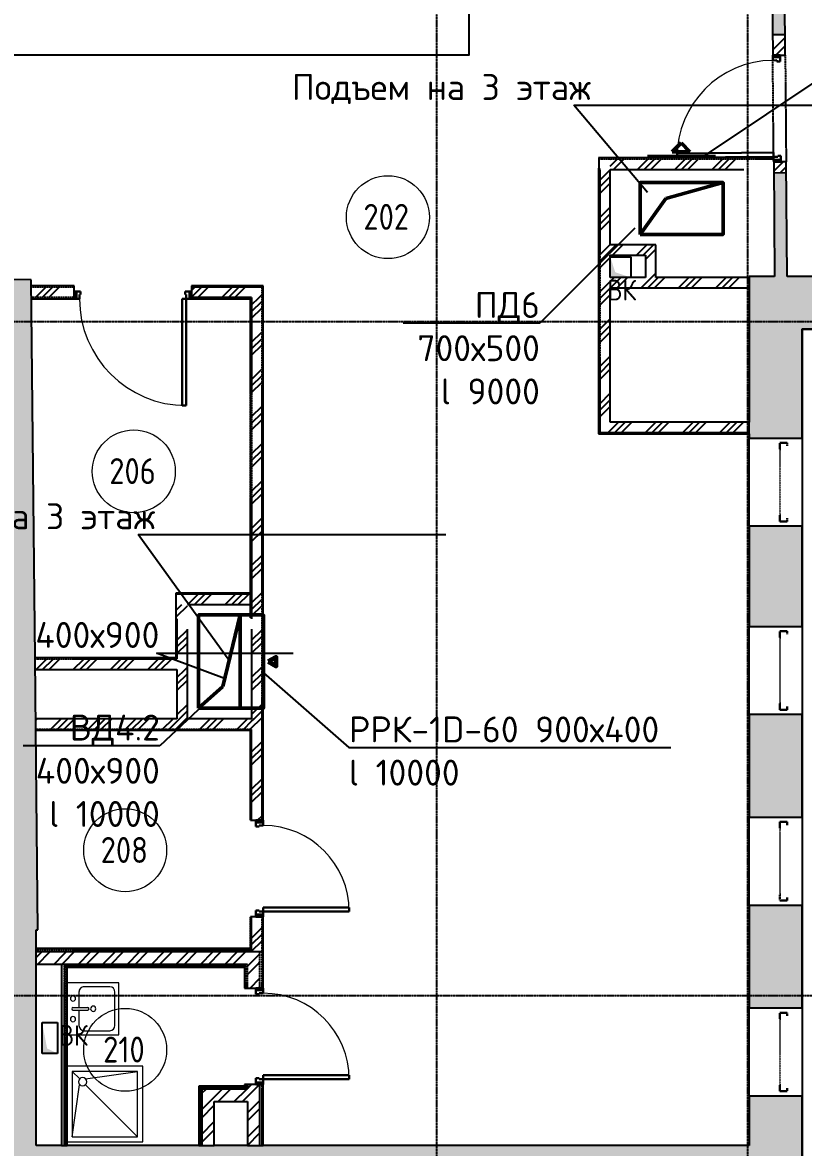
# Model space of a CAD drawing. Header units: millimetres. Extents: x -99936 to 523262, y -63190 to 327013.
# Drawn here: x 150555 to 158087, y 791 to 11641 of the extents above; entities that cross this region are included whole.
import ezdxf
from ezdxf import colors
from ezdxf.entities.mleader import LeaderData, LeaderLine
from ezdxf.math import Vec2, Vec3

# ---------------------------------------------------------------- set-up
doc = ezdxf.new("R2010")
doc.units = ezdxf.units.MM
for name, pattern in [('ADSK_Линия сетки', [25, 20, -2.5, 0, -2.5]), ('ADSK_Сверху', [4.5, 3, -1.5]), ('ADSK_Снесено', [4.5, 3, -1.5])]:
    doc.linetypes.add(name, pattern=pattern)
for name, color, linetype, lineweight, true_color in [('_ Окна', 5, 'Continuous', 30, 0x0000ff), ('Линии', 7, 'Continuous', 9, 0x00a600), ('Стены внутренние', 5, 'Continuous', 18, 0x0000ff), ('Стены наружные', 1, 'ADSK_Снесено', 18, 0xff0000)]:
    doc.layers.add(name, color=color, linetype=linetype, lineweight=lineweight, true_color=true_color)
for name, color, linetype, lineweight in [('Аннотация', 7, 'Continuous', 9), ('Вытяжка', 5, 'Continuous', 60), ('Двери', 251, 'Continuous', 18), ('ДУ', 5, 'Continuous', 50), ('Марки помещений', 7, 'Continuous', 20), ('Окна', 251, 'Continuous', 18), ('ПОДПОР', 1, 'Continuous', 50), ('Сантехника', 251, 'Continuous', 18), ('Узлы', 7, 'Continuous', 18)]:
    doc.layers.add(name, color=color, linetype=linetype, lineweight=lineweight)
doc.styles.add('GOST Common_1', font='GOST Common_0.ttf', dxfattribs={"width": 0.9, "height": 200})
doc.styles.add('GOST Common_2', font='GOST Common_0.ttf', dxfattribs={"width": 0.9, "height": 250})
doc.styles.add('ISOCPEUR', font='isocpeur.ttf', dxfattribs={"height": 250})
pattern_1 = [(45, (108139.4, 150), (-179.6051, 179.6051), []), (45, (108202.9, 150), (0, 359.2102), []), (45, (108075.9, 150), (0, 359.2102), [])]
pattern_2 = [(45, (108139.4, 150), (-117.8655, 117.8655), []), (45, (108217.98, 150), (-117.8655, 117.8655), [])]

# ---------------------------------------------------------------- blocks, each defined once
blk = doc.blocks.new('Витраж-тент со смещением вовне - 60мм 30 сдвиг-1466941-02 План 2-го этажа маркировочный')
at = {"layer": '_ Окна', "color": 161, "linetype": 'ADSK_Сверху', "true_color": 0xaaaaff}
for p, q in [((-379, 25), (-379, -45)), ((-379, 25), (-349, 25)), ((-379, -45), (-379, 25)), ((379, 25), (349, 25)), ((379, -45), (379, 25)), ((379, -45), (379, 25)), ((-319, -45), (-379, -45)), ((-319, -35), (-319, -45)), ((319, -35), (319, -45)), ((319, -45), (379, -45))]:
    blk.add_line(p, q, dxfattribs=at)
at = {"layer": 'Окна', "color": 161, "linetype": 'ADSK_Сверху', "true_color": 0xaaaaff}
blk.add_line((-319, -45), (319, -45), dxfattribs=at)
blk = doc.blocks.new('AC_Дверь_Однопольная - Д-35п 1130х2200h-1983249-02 План 2-го этажа маркировочный')
at = {"layer": 'Двери', "lineweight": 30}
for p, q in [((-515, 1092), (-475, 1092)), ((-515, 62), (-515, 1092)), ((-475, 1092), (-475, 62)), ((-565, 62), (-545, 62)), ((-565, -8), (-565, 62)), ((-545, 62), (-515, 62)), ((-545, -8), (-545, 62)), ((-545, 62), (-545, -8)), ((-475, 62), (-515, 62)), ((-515, 62), (-515, 22)), ((-515, 22), (-505, 22)), ((-505, 22), (-505, -8)), ((505, 22), (515, 22)), ((505, -8), (505, 22)), ((515, 62), (545, 62)), ((515, 22), (515, 62)), ((545, 62), (545, -8)), ((545, 62), (565, 62)), ((545, -8), (545, 62)), ((565, 62), (565, -8)), ((-545, -8), (-565, -8)), ((-505, -8), (-545, -8)), ((545, -8), (505, -8)), ((565, -8), (545, -8))]:
    blk.add_line(p, q, dxfattribs=at)
at = {"layer": 'Двери'}
blk.add_arc((-515, 62), 1030, 0, 90, dxfattribs=at)
blk = doc.blocks.new('AC_Дверь_Однопольная - Д-27л 930х2200h-1983253-02 План 2-го этажа маркировочный')
at = {"layer": 'Двери', "lineweight": 30}
for p, q in [((415, 892), (375, 892)), ((375, 892), (375, 62)), ((415, 62), (415, 892)), ((-445, 62), (-465, 62)), ((-465, 62), (-465, -8)), ((-415, 62), (-445, 62)), ((-445, 62), (-445, -8)), ((-445, -8), (-445, 62)), ((-415, 22), (-415, 62)), ((-405, 22), (-415, 22)), ((-405, -8), (-405, 22)), ((375, 62), (415, 62)), ((415, 22), (405, 22)), ((405, 22), (405, -8)), ((445, 62), (415, 62)), ((415, 62), (415, 22)), ((445, -8), (445, 62)), ((465, 62), (445, 62)), ((445, 62), (445, -8)), ((465, -8), (465, 62)), ((-465, -8), (-445, -8)), ((-445, -8), (-405, -8)), ((405, -8), (445, -8)), ((445, -8), (465, -8))]:
    blk.add_line(p, q, dxfattribs=at)
at = {"layer": 'Двери'}
blk.add_arc((415, 62), 830, 90, 180, dxfattribs=at)
blk = doc.blocks.new('AC_Дверь_Однопольная - Д-27л 930х2200h-2080604-02 План 2-го этажа маркировочный')
at = {"layer": 'Двери', "lineweight": 30}
for p, q in [((415, 920), (375, 920)), ((375, 920), (375, 90)), ((415, 90), (415, 920)), ((-445, 90), (-465, 90)), ((-465, 90), (-465, 20)), ((-465, 20), (-445, 20)), ((-415, 90), (-445, 90)), ((-445, 90), (-445, 20)), ((-445, 20), (-445, 90)), ((-445, 20), (-405, 20)), ((-415, 50), (-415, 90)), ((-405, 50), (-415, 50)), ((-405, 20), (-405, 50)), ((375, 90), (415, 90)), ((415, 50), (405, 50)), ((405, 50), (405, 20)), ((405, 20), (445, 20)), ((445, 90), (415, 90)), ((415, 90), (415, 50)), ((445, 20), (445, 90)), ((465, 90), (445, 90)), ((445, 90), (445, 20)), ((445, 20), (465, 20)), ((465, 20), (465, 90))]:
    blk.add_line(p, q, dxfattribs=at)
at = {"layer": 'Двери'}
blk.add_arc((415, 90), 830, 90, 180, dxfattribs=at)
blk = doc.blocks.new('AC_Дверь_Однопольная - Д-30п 1030х2200h-V213-02 План 2-го этажа маркировочный')
at = {"layer": 'Двери', "lineweight": 30}
for p, q in [((-465, 990), (-425, 990)), ((-465, 60), (-465, 990)), ((-425, 990), (-425, 60)), ((-515, 60), (-495, 60)), ((-515, -10), (-515, 60)), ((-495, 60), (-465, 60)), ((-495, -10), (-495, 60)), ((-495, 60), (-495, -10)), ((-425, 60), (-465, 60)), ((-465, 60), (-465, 20)), ((-465, 20), (-455, 20)), ((-455, 20), (-455, -10)), ((455, 20), (465, 20)), ((455, -10), (455, 20)), ((465, 60), (495, 60)), ((465, 20), (465, 60)), ((495, 60), (495, -10)), ((495, 60), (515, 60)), ((495, -10), (495, 60)), ((515, 60), (515, -10)), ((-495, -10), (-515, -10)), ((-455, -10), (-495, -10)), ((495, -10), (455, -10)), ((515, -10), (495, -10))]:
    blk.add_line(p, q, dxfattribs=at)
at = {"layer": 'Двери'}
blk.add_arc((-465, 60), 930, 0, 90, dxfattribs=at)
blk = doc.blocks.new('Кухонная мойка-Одиночная - 500 x 500 мм-1924934-02 План 2-го этажа маркировочный')
at = {"layer": 'Сантехника'}
for p, q in [((-234, 252), (-234, -248)), ((266, -248), (266, 252)), ((3, 138), (-145, 138)), ((3, 195), (3, 53)), ((28, 195), (28, 53)), ((177, 138), (28, 138)), ((-196, 87), (-196, -159)), ((228, -159), (228, 87)), ((-145, -210), (177, -210)), ((-234, -248), (266, -248))]:
    blk.add_line(p, q, dxfattribs=at)
for centre, radius, start, end in [((-84, 195), 25.4, 360, 180), ((116, 195), 25.4, 360, 180), ((-145, 87), 50.8, 90, 180), ((-84, 195), 25.4, 180, 0), ((16, 195), 12.7, 360, 180), ((116, 195), 25.4, 180, 0), ((177, 87), 50.8, 360, 90), ((16, 0), 25.4, 360, 180), ((16, 0), 25.4, 180, 0), ((16, 53), 12.7, 180, 0), ((-145, -159), 50.8, 180, 270), ((177, -159), 50.8, 270, 0)]:
    blk.add_arc(centre, radius, start, end, dxfattribs=at)
blk = doc.blocks.new('Душевая кабинка-2D - 730кв-1928972-02 План 2-го этажа маркировочный')
at = {"layer": 'Сантехника'}
for p, q in [((730, 0), (0, 0)), ((730, -730), (730, 0)), ((50, -50), (50, -680)), ((680, -50), (50, -50)), ((680, -680), (680, -50)), ((0, -730), (730, -730)), ((50, -680), (680, -680))]:
    blk.add_line(p, q, dxfattribs=at)
at = {"layer": 'Сантехника', "lineweight": 9}
for p, q in [((122, -122), (50, -50)), ((178, -122), (680, -50)), ((50, -680), (121, -179)), ((680, -680), (179, -179))]:
    blk.add_line(p, q, dxfattribs=at)
at = {"layer": 'Сантехника'}
for start, end in [(0, 180), (180, 0)]:
    blk.add_arc((150, -150), 40, start, end, dxfattribs=at)
blk = doc.blocks.new('ADSK_Марка_Помещение_ОдноЗначение - Номер-247393-02 План 2-го этажа маркировочный')
at = {"layer": 'Марки помещений'}
blk.add_circle((0, 0), 4, dxfattribs=at)
blk = doc.blocks.new('*U2030')
for p, q in [((0, 450), (0, -450)), ((0, 0), (0, 50))]:
    blk.add_line(p, q)
at = {"layer": 'Вытяжка'}
blk.add_lwpolyline([(45, 0), (122, -44), (122, 44)], close=True, dxfattribs=at)

msp = doc.modelspace()

# ---------------------------------------------------------------- hatches: boundary and pattern name
at = {"layer": 'Стены внутренние', "lineweight": 25, "true_color": 0x636466}
h = msp.add_hatch(color=251, dxfattribs=at)
h.paths.add_polyline_path([(157928.32, 9192.302), (157919.936, 10190.436), (157799.94, 10189.428), (157808.316, 9192.302)])
h.paths.add_polyline_path([(157788.717, 11525.709), (157908.713, 11526.716), (157898.526, 12739.53), (157778.531, 12738.379), (157788.708, 11526.716)])
h = msp.add_hatch(dxfattribs=at)
h.set_pattern_fill('FP_2', color=251, style=0, pattern_type=2)
h.set_pattern_definition(pattern_2)
h.paths.add_polyline_path([(157799.94, 10189.428), (157919.936, 10190.436), (157919.039, 10297.225), (157799.044, 10296.217), (157799.932, 10190.436)])
h.paths.add_polyline_path([(157790.393, 11326.181), (157910.388, 11327.189), (157908.713, 11526.716), (157788.717, 11525.709), (157790.388, 11326.769)])
h = msp.add_hatch(dxfattribs=at)
h.set_pattern_fill('FP_3', color=251, style=0, pattern_type=2)
h.set_pattern_definition([(45, (108139.4, 250), (-179.6051, 179.6051), []), (45, (108202.9, 250), (0, 359.2102), []), (45, (108075.9, 250), (0, 359.2102), [])])
h.paths.add_polyline_path([(157508.942, 10224.775), (157510.623, 10224.775), (157510.482, 10324.775), (156222.245, 10324.775), (156222.245, 10224.775)])
h = msp.add_hatch(dxfattribs=at)
h.set_pattern_fill('FP_1', color=251, style=0, pattern_type=2)
h.set_pattern_definition(pattern_1)
h.paths.add_polyline_path([(156122.245, 7786.788), (156222.245, 7786.788), (156222.245, 10224.775), (156122.245, 10224.775), (156122.245, 8057.313)])
h = msp.add_hatch(dxfattribs=at)
h.set_pattern_fill('FP_3', color=251, style=0, pattern_type=2)
h.set_pattern_definition([(45, (108139.4, 150), (-179.6051, 179.6051), []), (45, (108202.9, 150), (0, 359.2102), []), (45, (108075.9, 150), (0, 359.2102), [])])
h.paths.add_polyline_path([(156122.245, 7786.788), (156222.245, 7786.788), (156222.245, 10224.775), (156122.245, 10224.775), (156122.245, 7855.264)])
h = msp.add_hatch(dxfattribs=at)
h.set_pattern_fill('FP_1', color=251, style=0, pattern_type=2)
h.set_pattern_definition(pattern_1)
h.paths.add_polyline_path([(156562.245, 9397.404), (156662.245, 9397.404), (156662.245, 9497.404), (156222.245, 9497.404), (156222.245, 9397.404), (156518.966, 9397.404)])
h = msp.add_hatch(dxfattribs=at)
h.set_pattern_fill('FP_1', color=251, style=0, pattern_type=2)
h.set_pattern_definition(pattern_1)
h.paths.add_polyline_path([(156662.245, 9182.358), (156662.245, 9397.404), (156562.245, 9397.404), (156562.245, 9182.358)])
h = msp.add_hatch(color=251, dxfattribs=at)
h.paths.add_polyline_path([(150643.874, 8780.409), (150640.001, 9160.42), (144072.229, 9177.781), (144072.229, 8797.78), (150641.871, 8780.414)])
h.paths.add_polyline_path([(142571.23, 8801.747), (142572.049, 9181.746), (135507.916, 9200.419), (135507.916, 8820.418), (142541.699, 8801.825)])
h.paths.add_polyline_path([(134006.917, 8824.385), (134007.736, 9204.384), (126996.32, 9222.918), (126996.32, 8842.916), (133964.74, 8824.497)])
h.paths.add_polyline_path([(125495.321, 8846.884), (125496.14, 9226.883), (123737.937, 9231.531), (123736.932, 8851.532), (125345.237, 8847.281)])
h.paths.add_polyline_path([(122236.938, 8855.497), (122237.757, 9235.496), (118638.715, 9245.009), (118638.715, 8865.008), (122211.129, 8855.565)])
h.paths.add_polyline_path([(117111.776, 8869.044), (117111.776, 9249.046), (116272.423, 9251.264), (116273.168, 8871.261), (117048.571, 8869.211)])
h = msp.add_hatch(dxfattribs=at)
h.set_pattern_fill('FP_1', color=251, style=0, pattern_type=2)
h.set_pattern_definition(pattern_1)
h.paths.add_polyline_path([(157562.8, 9082.358), (157562.8, 9182.358), (156222.245, 9182.358), (156222.245, 9082.358), (156518.966, 9082.358)])
h = msp.add_hatch(dxfattribs=at)
h.set_pattern_fill('FP_1', color=251, style=0, pattern_type=2)
h.set_pattern_definition(pattern_1)
h.paths.add_polyline_path([(152706.984, 8988.917), (152864.745, 8988.917), (152864.745, 9088.917), (152184.745, 9088.917), (152184.745, 8988.917)])
h.paths.add_polyline_path([(150641.871, 8988.917), (151054.745, 8988.917), (151054.745, 9088.917), (150640.73, 9088.917), (150641.749, 8988.917)])
h = msp.add_hatch(dxfattribs=at)
h.set_pattern_fill('FP_1', color=251, style=0, pattern_type=2)
h.set_pattern_definition(pattern_1)
h.paths.add_polyline_path([(152864.745, 5788.845), (152864.745, 8988.917), (152764.745, 8988.917), (152764.745, 5788.845)])
msp.add_hatch(color=251, dxfattribs=at).paths.add_polyline_path([(150703.911, 2889.504), (150643.874, 8780.409), (150263.844, 8781.413), (150323.892, 2889.504), (150686.331, 2889.504)])
h = msp.add_hatch(dxfattribs=at)
h.set_pattern_fill('FP_1', color=251, style=0, pattern_type=2)
h.set_pattern_definition(pattern_1)
h.paths.add_polyline_path([(156222.245, 7686.788), (157562.8, 7686.788), (157562.8, 7786.788), (156122.245, 7786.788), (156122.245, 7686.788), (156143.979, 7686.788)])
h = msp.add_hatch(dxfattribs=at)
h.set_pattern_fill('FP_1', color=251, style=0, pattern_type=2)
h.set_pattern_definition([(45, (108139.4, 387.94), (-179.6051, 179.6051), []), (45, (108202.9, 387.94), (0, 359.2102), []), (45, (108075.9, 387.94), (0, 359.2102), [])])
h.paths.add_polyline_path([(152764.745, 6026.788), (152764.745, 6126.788), (152144.745, 6126.788), (152144.745, 6026.788), (152752.745, 6026.788)])
h = msp.add_hatch(dxfattribs=at)
h.set_pattern_fill('FP_1', color=251, style=0, pattern_type=2)
h.set_pattern_definition(pattern_1)
h.paths.add_polyline_path([(152144.745, 5402.164), (152144.745, 6026.788), (152044.745, 6026.788), (152044.745, 5402.164)])
h = msp.add_hatch(dxfattribs=at)
h.set_pattern_fill('FP_1', color=251, style=0, pattern_type=2)
h.set_pattern_definition(pattern_1)
h.paths.add_polyline_path([(152864.745, 4926.788), (152864.745, 5788.845), (152764.745, 5788.845), (152764.745, 4926.788)])
h = msp.add_hatch(dxfattribs=at)
h.set_pattern_fill('FP_1', color=251, style=0, pattern_type=2)
h.set_pattern_definition(pattern_1)
h.paths.add_polyline_path([(150703.911, 5402.164), (152044.745, 5402.164), (152044.745, 5502.164), (150677.284, 5502.164), (150678.303, 5402.164), (150686.331, 5402.164)])
h = msp.add_hatch(dxfattribs=at)
h.set_pattern_fill('FP_1', color=251, style=0, pattern_type=2)
h.set_pattern_definition(pattern_1)
h.paths.add_polyline_path([(152144.745, 4926.788), (152144.745, 5402.164), (152044.745, 5402.164), (152044.745, 4926.788)])
h = msp.add_hatch(dxfattribs=at)
h.set_pattern_fill('FP_1', color=251, style=0, pattern_type=2)
h.set_pattern_definition(pattern_1)
h.paths.add_polyline_path([(150684.167, 4826.788), (152764.745, 4826.846), (152764.745, 4926.788), (150683.148, 4926.788)])
h = msp.add_hatch(dxfattribs=at)
h.set_pattern_fill('FP_1', color=251, style=0, pattern_type=2)
h.set_pattern_definition(pattern_1)
h.paths.add_polyline_path([(152864.745, 2676.774), (152864.745, 3016.788), (152764.745, 3016.788), (152764.745, 2676.774), (152844.745, 2676.774)])
h.paths.add_polyline_path([(152764.745, 3946.788), (152864.745, 3946.788), (152864.745, 4926.788), (152764.745, 4926.788), (152764.745, 4695.667)])
h = msp.add_hatch(dxfattribs=at)
h.set_pattern_fill('FP_2', color=251, style=0, pattern_type=2)
h.set_pattern_definition(pattern_2)
h.paths.add_polyline_path([(150929.745, 2556.774), (150957.245, 2556.774), (150957.245, 2676.774), (150686.331, 2676.774), (150686.331, 2556.774), (150800.993, 2556.774)])
h = msp.add_hatch(dxfattribs=at)
h.set_pattern_fill('FP_2', color=251, style=0, pattern_type=2)
h.set_pattern_definition(pattern_2)
h.paths.add_polyline_path([(152724.745, 2556.774), (152844.745, 2556.774), (152844.745, 2676.774), (150957.245, 2676.774), (150957.245, 2556.774), (152706.984, 2556.774)])
h = msp.add_hatch(dxfattribs=at)
h.set_pattern_fill('FP_2', color=251, style=0, pattern_type=2)
h.set_pattern_definition(pattern_2)
h.paths.add_polyline_path([(152844.745, 1353.863), (152844.745, 1398.774), (152724.745, 1398.774), (152724.745, 1353.863)])
h.paths.add_polyline_path([(152724.745, 2328.774), (152844.745, 2328.774), (152844.745, 2556.774), (152724.745, 2556.774), (152724.745, 2349.29)])
h = msp.add_hatch(dxfattribs=at)
h.set_pattern_fill('FP_2', color=251, style=0, pattern_type=2)
h.set_pattern_definition(pattern_2)
h.paths.add_polyline_path([(152724.745, 1233.863), (152724.745, 1353.863), (152284.745, 1353.863), (152284.745, 1233.863), (152706.984, 1233.863)])
h = msp.add_hatch(dxfattribs=at)
h.set_pattern_fill('FP_2', color=251, style=0, pattern_type=2)
h.set_pattern_definition(pattern_2)
h.paths.add_polyline_path([(152844.745, 810.232), (152844.745, 1353.863), (152724.745, 1353.863), (152724.745, 810.232)])
h = msp.add_hatch(dxfattribs=at)
h.set_pattern_fill('FP_2', color=251, style=0, pattern_type=2)
h.set_pattern_definition(pattern_2)
h.paths.add_polyline_path([(152404.745, 810.232), (152404.745, 1233.863), (152284.745, 1233.863), (152284.745, 810.232)])
at = {"layer": 'Стены наружные', "linetype": 'Continuous', "lineweight": 25, "true_color": 0x636466}
h = msp.add_hatch(color=251, dxfattribs=at)
h.paths.add_polyline_path([(158072.8, 300.232), (158072.8, 1286.551), (157562.8, 1286.551), (157562.8, 300.232), (157735.054, 300.232)])
h.paths.add_polyline_path([(157562.8, 2136.551), (158072.8, 2136.551), (158072.8, 3126.442), (157562.8, 3126.442)])
h.paths.add_polyline_path([(158072.8, 3976.442), (158072.8, 4966.945), (157562.8, 4966.945), (157562.8, 3976.442), (157735.054, 3976.442)])
h.paths.add_polyline_path([(157735.054, 5816.945), (158072.8, 5816.945), (158072.8, 6783.55), (157562.8, 6783.55), (157562.8, 5816.945), (157699.37, 5816.945)])
h.paths.add_polyline_path([(157686.637, 7633.55), (158072.8, 7633.55), (158072.8, 9192.302), (157562.8, 9192.302), (157562.8, 7633.55)])
for points in [[(158072.8, 8682.302), (164353.349, 8682.302), (164353.349, 9192.302), (158072.8, 9192.302), (158072.8, 9075.75)], [(150686.331, 300.232), (150686.331, 2379.504), (150176.331, 2379.504), (150176.331, 300.232), (150517.101, 300.232)], [(153977.644, 300.232), (157562.8, 300.232), (157562.8, 810.232), (150686.331, 810.232), (150686.331, 300.232), (152706.984, 300.232)]]:
    msp.add_hatch(color=251, dxfattribs=at).paths.add_polyline_path(points)
h = msp.add_hatch(color=251, dxfattribs=at)
h.paths.add_polyline_path([(150165.663, 2379.504), (150686.331, 2379.504), (150686.331, 2889.504), (149625.024, 2889.504), (149625.024, 2379.504)])
h.paths.add_polyline_path([(147805.024, 2379.504), (147805.024, 2889.504), (146815.585, 2889.504), (146815.585, 2379.504), (147624.341, 2379.504)])
h.paths.add_polyline_path([(144016.976, 2379.504), (144995.585, 2379.504), (144995.585, 2889.504), (144016.976, 2889.504), (144016.976, 2714.833)])
h.paths.add_polyline_path([(141209.006, 2379.504), (142196.976, 2379.504), (142196.976, 2889.504), (141209.006, 2889.504), (141209.006, 2714.833)])
h.paths.add_polyline_path([(138659.84, 2379.504), (139389.006, 2379.504), (139389.006, 2889.504), (138360.259, 2889.504), (138360.259, 2379.504)])
h.paths.add_polyline_path([(135333.348, 2379.504), (136540.259, 2379.504), (136540.259, 2889.504), (135333.348, 2889.504), (135333.348, 2714.833)])
h.paths.add_polyline_path([(132532.856, 2379.504), (133933.348, 2379.504), (133933.348, 2889.504), (132532.856, 2889.504), (132532.856, 2714.833)])
h.paths.add_polyline_path([(131132.856, 2379.504), (131132.856, 2889.504), (129903.4, 2889.504), (129903.4, 2379.504), (130908.573, 2379.504)])
h.paths.add_polyline_path([(127919.581, 2379.504), (128083.4, 2379.504), (128083.4, 2889.504), (127094.762, 2889.504), (127094.762, 2379.504), (127293.772, 2379.504)])
h.paths.add_polyline_path([(125274.762, 2379.504), (125274.762, 2889.504), (124257.121, 2889.504), (124257.121, 2379.504), (124752.451, 2379.504)])
h.paths.add_polyline_path([(116412.397, 2379.504), (116813.139, 2379.504), (116813.139, 2889.504), (116412.397, 2889.504), (116412.397, 2749.367)])
h.paths.add_polyline_path([(122004.705, 2379.504), (122437.121, 2379.504), (122437.121, 2889.504), (121410.898, 2889.504), (121410.898, 2379.504)])
h.paths.add_polyline_path([(119590.898, 2379.504), (119590.898, 2889.504), (118633.139, 2889.504), (118633.139, 2379.504)])
at = {"layer": 'Узлы', "lineweight": 25, "true_color": 0x636466}
for points in [[(156222.245, 9182.358), (156422.245, 9182.358), (156271.742, 9231.855), (156222.245, 9382.358), (156222.245, 9231.855)], [(150743.323, 1696.234), (150893.323, 1696.234), (150792.821, 1745.731), (150743.323, 1996.234), (150743.323, 1745.731)]]:
    msp.add_hatch(color=251, dxfattribs=at).paths.add_polyline_path(points)

# ---------------------------------------------------------------- linework, layer by layer
at = {"linetype": 'ADSK_Линия сетки', "lineweight": 25}
for p, q in [((154549.31, -3863.552), (154549.31, 44684.787)), ((157549.31, -3863.552), (157549.31, 44684.787)), ((97053.175, 8756.788), (165281.118, 8756.788)), ((97053.175, 2256.788), (165281.118, 2256.788))]:
    msp.add_line(p, q, dxfattribs=at)
at = {"color": 251, "lineweight": 25, "true_color": 0x636466}
for points in [[(154172.612, 21084.059), (154172.612, 43909.207), (164172.017, 43909.207), (164353.349, 8682.302), (158072.8, 8682.302), (158072.8, 300.232), (150176.331, 300.232), (150176.331, 2256.788), (139375.373, 2336.478), (139475.795, 2335.737), (139475.795, -2582.567), (127112.043, -2582.567), (127112.043, 2336.478), (116412.397, 2336.478), (116412.397, 422.021), (108429.898, 456.788), (108429.898, 8679.252)], [(108910.526, 11328.12), (154861.073, 11328.12), (154859.252, 21054.566), (154172.612, 21084.059)]]:
    msp.add_lwpolyline(points, dxfattribs=at)
at = {"layer": 'ДУ'}
for p, q in [((152488.022, 5237.441), (152652.745, 5926.788)), ((152252.745, 5026.788), (152488.022, 5237.441))]:
    msp.add_line(p, q, dxfattribs=at)
for points in [[(152252.745, 5026.788), (152252.745, 5926.788), (152652.745, 5926.788), (152652.745, 5026.788)], [(152652.745, 5926.788), (152878.745, 5926.788), (152878.745, 5026.788), (152652.745, 5026.788)]]:
    msp.add_lwpolyline(points, close=True, dxfattribs=at)
at = {"layer": 'Линии', "color": 251, "lineweight": 25, "true_color": 0x636466}
for p, q in [((156222.245, 9382.358), (156422.245, 9382.358)), ((156222.245, 9182.358), (156222.245, 9382.358)), ((156422.245, 9382.358), (156422.245, 9182.358)), ((156422.245, 9182.358), (156222.245, 9182.358)), ((150743.323, 1996.234), (150893.323, 1996.234)), ((150743.323, 1696.234), (150743.323, 1996.234)), ((150893.323, 1996.234), (150893.323, 1696.234)), ((150893.323, 1696.234), (150743.323, 1696.234))]:
    msp.add_line(p, q, dxfattribs=at)
at = {"layer": 'ПОДПОР'}
for p, q in [((156905.923, 10479.436), (156821.814, 10395.327)), ((156990.032, 10395.327), (156905.923, 10479.436)), ((156582.405, 10347.762), (157238.918, 10347.762)), ((156821.814, 10395.327), (156990.032, 10395.327)), ((157310.661, 10097.404), (156759.314, 9944.001)), ((156759.314, 9944.001), (156510.661, 9597.404))]:
    msp.add_line(p, q, dxfattribs=at)
msp.add_lwpolyline([(156510.661, 9597.404), (156510.661, 10097.404), (157310.661, 10097.404), (157310.661, 9597.404)], close=True, dxfattribs=at)
at = {"layer": 'Стены внутренние', "color": 251, "lineweight": 25, "true_color": 0x636466}
for p, q in [((157778.531, 12738.379), (157790.393, 11326.181)), ((157910.388, 11327.189), (157903.941, 12094.788)), ((157788.717, 11525.709), (157908.713, 11526.716)), ((157860.39, 11326.769), (157910.388, 11327.189)), ((157798.703, 10336.775), (156110.245, 10336.775)), ((156110.245, 10236.775), (156110.245, 7674.788)), ((156110.245, 10236.775), (156110.245, 7674.788)), ((156222.245, 9497.404), (156222.245, 10224.775)), ((156222.245, 10224.775), (157510.623, 10224.775)), ((157799.044, 10296.217), (157808.316, 9192.302)), ((157919.039, 10297.225), (157869.041, 10296.805)), ((157928.32, 9192.302), (157919.039, 10297.225)), ((156222.245, 9497.404), (156222.245, 10124.775)), ((157919.936, 10190.436), (157799.94, 10189.428)), ((156662.245, 9497.404), (156222.245, 9497.404)), ((156662.245, 9182.358), (156662.245, 9497.404)), ((156222.245, 9182.358), (156222.245, 9397.404)), ((156222.245, 9397.404), (156562.245, 9397.404)), ((156562.245, 9397.404), (156562.245, 9182.358)), ((150640.001, 9160.42), (144072.229, 9177.781)), ((150677.162, 5514.164), (150640.001, 9160.42)), ((156562.245, 9182.358), (156222.245, 9182.358)), ((157562.8, 9182.358), (156662.245, 9182.358)), ((151054.745, 9100.917), (150640.608, 9100.917)), ((151054.745, 9046.917), (151054.745, 9100.917)), ((152876.745, 9100.917), (152184.745, 9100.917)), ((152184.745, 9100.917), (152184.745, 9046.917)), ((152876.745, 3946.788), (152876.745, 9100.917)), ((156222.245, 7786.788), (156222.245, 9082.358)), ((156222.245, 9082.358), (157562.8, 9082.358)), ((150641.871, 8976.917), (151054.745, 8976.917)), ((152184.745, 8976.917), (152752.745, 8976.917)), ((152752.745, 8976.917), (152752.745, 5900.845)), ((157562.8, 7786.788), (156222.245, 7786.788)), ((157562.8, 7676.788), (157562.8, 7786.788)), ((156110.245, 7674.788), (157562.8, 7674.788)), ((152752.745, 6138.788), (152032.745, 6138.788)), ((152032.745, 6138.788), (152032.745, 5514.164)), ((152144.745, 6026.788), (152764.745, 6026.788)), ((152144.745, 4926.788), (152144.745, 5788.845)), ((152764.745, 5788.845), (152764.745, 4926.788)), ((152032.745, 5514.164), (150677.162, 5514.164)), ((150684.269, 4816.788), (150677.182, 5512.164)), ((150678.303, 5402.164), (152044.745, 5402.164)), ((152044.745, 5402.164), (152044.745, 4926.788)), ((152044.745, 4926.788), (150683.148, 4926.788)), ((152764.745, 4926.788), (152144.745, 4926.788)), ((150684.29, 4814.788), (152752.745, 4814.788)), ((150703.911, 2889.504), (150684.29, 4814.788)), ((152752.745, 4814.788), (152752.745, 3946.788)), ((152752.745, 3946.788), (152806.745, 3946.788)), ((152752.745, 3016.788), (152752.745, 2708.774)), ((152806.745, 3016.788), (152752.745, 3016.788)), ((152876.745, 2328.774), (152876.745, 3016.788)), ((150686.331, 2889.504), (150703.911, 2889.504)), ((152752.745, 2708.774), (150686.331, 2708.774)), ((150957.245, 2556.774), (150686.331, 2556.774)), ((150929.745, 2556.774), (150929.745, 810.232)), ((150984.745, 810.232), (150984.745, 2528.774)), ((150984.745, 2528.774), (152696.745, 2528.774)), ((152696.745, 2528.774), (152696.745, 2328.774)), ((152696.745, 2328.774), (152806.745, 2328.774)), ((152256.745, 1381.863), (152256.745, 810.232)), ((152696.745, 1381.863), (152256.745, 1381.863)), ((152696.745, 1398.774), (152696.745, 1381.863)), ((152806.745, 1398.774), (152696.745, 1398.774)), ((152876.745, 810.232), (152876.745, 1398.774)), ((152404.745, 810.232), (152404.745, 1233.863)), ((152404.745, 1233.863), (152724.745, 1233.863)), ((152724.745, 1233.863), (152724.745, 810.232)), ((150929.745, 810.232), (150984.745, 810.232)), ((152256.745, 810.232), (152404.745, 810.232)), ((152724.745, 810.232), (152874.745, 810.232))]:
    msp.add_line(p, q, dxfattribs=at)
at = {"layer": 'Стены внутренние', "color": 251, "linetype": 'ADSK_Снесено', "lineweight": 25, "true_color": 0x636466}
for p, q in [((157910.388, 11327.189), (157919.039, 10297.225)), ((157798.288, 10386.214), (157790.813, 11276.183))]:
    msp.add_line(p, q, dxfattribs=at)
at = {"layer": 'Стены наружные', "color": 251, "lineweight": 25, "true_color": 0x636466}
for p, q in [((157798.72, 10334.775), (156110.245, 10334.775)), ((156112.245, 10334.775), (156112.245, 7674.788)), ((157798.804, 10324.775), (156122.245, 10324.775)), ((156112.245, 10236.775), (156112.245, 7674.788)), ((156122.245, 10234.775), (156122.245, 10236.775)), ((156122.245, 10234.775), (156122.245, 10236.775)), ((156122.245, 10224.775), (156122.245, 7686.788)), ((156122.245, 10224.775), (156122.245, 7686.788)), ((151054.745, 9098.917), (150640.628, 9098.917)), ((151054.745, 9088.917), (150640.73, 9088.917)), ((152876.745, 9098.917), (152184.745, 9098.917)), ((152864.745, 9088.917), (152184.745, 9088.917)), ((152864.745, 3946.788), (152864.745, 9088.917)), ((152874.745, 3946.788), (152874.745, 9100.917)), ((152874.745, 9088.917), (152876.745, 9088.917)), ((151054.745, 8988.917), (150641.749, 8988.917)), ((151054.745, 8978.917), (150641.851, 8978.917)), ((152764.745, 8988.917), (152184.745, 8988.917)), ((152754.745, 8978.917), (152184.745, 8978.917)), ((152754.745, 5900.845), (152754.745, 8978.917)), ((152764.745, 8988.917), (152764.745, 5888.845)), ((156112.245, 7686.788), (156110.245, 7686.788)), ((156110.245, 7676.788), (157562.8, 7676.788)), ((156122.245, 7686.788), (157562.8, 7686.788)), ((157562.8, 7674.788), (157562.8, 7676.788)), ((152764.745, 6136.788), (152032.745, 6136.788)), ((152034.745, 6136.788), (152034.745, 5512.164)), ((152764.745, 6126.788), (152044.745, 6126.788)), ((152044.745, 5898.845), (152044.745, 5900.845)), ((152044.745, 5888.845), (152044.745, 5502.164)), ((152764.745, 5900.845), (152752.745, 5900.845)), ((150677.162, 5514.164), (150677.182, 5512.164)), ((152034.745, 5512.164), (150677.182, 5512.164)), ((152044.745, 5502.164), (150677.284, 5502.164)), ((150684.167, 4826.788), (152764.745, 4826.788)), ((150684.269, 4816.788), (150684.29, 4814.788)), ((150684.269, 4816.788), (152764.745, 4816.788)), ((152752.745, 4814.788), (152764.745, 4814.788)), ((152754.745, 3946.788), (152754.745, 4814.788)), ((152764.745, 3946.788), (152764.745, 4826.788)), ((152754.745, 2708.774), (152754.745, 3016.788)), ((152764.745, 2676.774), (152764.745, 3016.788)), ((152864.745, 2328.774), (152864.745, 3016.788)), ((152874.745, 2708.774), (152874.745, 3016.788)), ((152764.745, 2706.774), (150686.331, 2706.774)), ((152764.745, 2696.774), (150686.331, 2696.774)), ((152864.745, 2676.774), (150686.331, 2676.774)), ((152844.745, 2328.774), (152844.745, 2676.774)), ((152874.745, 2708.774), (152876.745, 2708.774)), ((152874.745, 2328.774), (152874.745, 2706.774)), ((152874.745, 2696.774), (152876.745, 2696.774)), ((150956.745, 2556.774), (150956.745, 810.232)), ((152711.745, 2543.774), (150956.745, 2543.774)), ((152724.745, 2556.774), (150957.245, 2556.774)), ((150969.745, 810.232), (150969.745, 2543.774)), ((150975.745, 810.232), (150975.745, 2543.774)), ((150984.745, 2537.774), (150984.745, 2543.774)), ((152705.745, 2537.774), (150984.745, 2537.774)), ((152705.745, 2328.774), (152705.745, 2537.774)), ((152711.745, 2328.774), (152711.745, 2543.774)), ((152724.745, 2328.774), (152724.745, 2556.774)), ((152265.745, 1372.863), (152265.745, 810.232)), ((152711.745, 1372.863), (152265.745, 1372.863)), ((152271.745, 1366.863), (152271.745, 810.232)), ((152711.745, 1366.863), (152271.745, 1366.863)), ((152284.745, 1353.863), (152284.745, 810.232)), ((152724.745, 1353.863), (152284.745, 1353.863)), ((152705.745, 1381.863), (152705.745, 1398.774)), ((152705.745, 1381.863), (152711.745, 1381.863)), ((152711.745, 1398.774), (152711.745, 1353.863)), ((152724.745, 1398.774), (152724.745, 1353.863)), ((152844.745, 810.232), (152844.745, 1398.774)), ((152864.745, 1372.863), (152864.745, 1398.774)), ((152864.745, 810.232), (152864.745, 1366.863)), ((152874.745, 1381.863), (152874.745, 1398.774)), ((152874.745, 1381.863), (152876.745, 1381.863)), ((152874.745, 810.232), (152874.745, 1372.863)), ((152874.745, 810.232), (152876.745, 810.232))]:
    msp.add_line(p, q, dxfattribs=at)
at = {"layer": 'Стены наружные', "color": 251, "linetype": 'Continuous', "lineweight": 25, "true_color": 0x636466}
for p, q in [((157808.316, 9192.302), (157562.8, 9192.302)), ((157562.8, 9192.302), (157562.8, 7786.788)), ((163843.349, 9192.302), (157928.32, 9192.302)), ((158072.8, 7633.55), (158072.8, 8682.302)), ((158072.8, 8682.302), (164353.349, 8682.302)), ((157562.8, 7674.788), (157562.8, 7633.55)), ((157562.8, 7633.55), (158072.8, 7633.55)), ((157562.8, 6783.55), (157562.8, 7633.55)), ((158072.8, 7633.55), (158072.8, 6783.55)), ((158072.8, 6783.55), (157562.8, 6783.55)), ((157562.8, 6783.55), (157562.8, 5816.945)), ((158072.8, 5816.945), (158072.8, 6783.55)), ((157562.8, 5816.945), (158072.8, 5816.945)), ((157562.8, 4966.945), (157562.8, 5816.945)), ((158072.8, 5816.945), (158072.8, 4966.945)), ((158072.8, 4966.945), (157562.8, 4966.945)), ((157562.8, 4966.945), (157562.8, 3976.442)), ((158072.8, 3976.442), (158072.8, 4966.945)), ((157562.8, 3976.442), (158072.8, 3976.442)), ((157562.8, 3126.442), (157562.8, 3976.442)), ((158072.8, 3976.442), (158072.8, 3126.442)), ((158072.8, 3126.442), (157562.8, 3126.442)), ((157562.8, 3126.442), (157562.8, 2136.551)), ((158072.8, 2136.551), (158072.8, 3126.442)), ((150686.331, 810.232), (150686.331, 2889.504)), ((157562.8, 2136.551), (158072.8, 2136.551)), ((157562.8, 1286.551), (157562.8, 2136.551)), ((158072.8, 2136.551), (158072.8, 1286.551)), ((158072.8, 1286.551), (157562.8, 1286.551)), ((157562.8, 1286.551), (157562.8, 810.232)), ((158072.8, 300.232), (158072.8, 1286.551)), ((150929.745, 810.232), (150686.331, 810.232)), ((152256.745, 810.232), (150984.745, 810.232)), ((152724.745, 810.232), (152404.745, 810.232)), ((157562.8, 810.232), (152876.745, 810.232))]:
    msp.add_line(p, q, dxfattribs=at)

# ---------------------------------------------------------------- block references
at = {"layer": '_ Окна', "color": 251, "linetype": 'ADSK_Сверху', "lineweight": 25, "true_color": 0x636466, "rotation": 270.0000000000003}
for p in [(157902.8, 7208.55), (157902.8, 5391.945), (157902.8, 3551.442), (157902.8, 1711.551)]:
    msp.add_blockref('Витраж-тент со смещением вовне - 60мм 30 сдвиг-1466941-02 План 2-го этажа маркировочный', p, dxfattribs=at)
at = {"layer": 'Двери', "color": 251, "lineweight": 25, "true_color": 0x636466}
for name, p, rotation in [('AC_Дверь_Однопольная - Д-30п 1030х2200h-V213-02 План 2-го этажа маркировочный', (157854.716, 10811.703), 90.48122793867071), ('AC_Дверь_Однопольная - Д-35п 1130х2200h-1983249-02 План 2-го этажа маркировочный', (151619.745, 9038.917), 180), ('AC_Дверь_Однопольная - Д-27л 930х2200h-1983253-02 План 2-го этажа маркировочный', (152814.745, 3481.788), 269.9999999999999), ('AC_Дверь_Однопольная - Д-27л 930х2200h-2080604-02 План 2-го этажа маркировочный', (152786.745, 1863.774), 270)]:
    msp.add_blockref(name, p, dxfattribs=dict(at, rotation=rotation))
at = {"layer": 'ДУ'}
msp.add_blockref('*U2030', (152878.745, 5476.788), dxfattribs=at)
at = {"layer": 'Марки помещений', "color": 251, "lineweight": 25, "true_color": 0x636466, "xscale": 99.99999999999993, "yscale": 99.99999999999993, "zscale": 99.99999999999993}
for p in [(154078.946, 9764.032), (151628.203, 7312.117), (151545.362, 3657.702), (151545.362, 1732.732)]:
    msp.add_blockref('ADSK_Марка_Помещение_ОдноЗначение - Номер-247393-02 План 2-го этажа маркировочный', p, dxfattribs=at)
at = {"layer": 'Сантехника', "color": 251, "lineweight": 25, "true_color": 0x636466, "rotation": 89.9999999999998}
msp.add_blockref('Кухонная мойка-Одиночная - 500 x 500 мм-1924934-02 План 2-го этажа маркировочный', (151237.09, 2113.085), dxfattribs=at)
at = {"layer": 'Сантехника', "color": 251, "lineweight": 25, "true_color": 0x636466}
msp.add_blockref('Душевая кабинка-2D - 730кв-1928972-02 План 2-го этажа маркировочный', (150984.745, 1575.232), dxfattribs=at)

# ---------------------------------------------------------------- texts
at = {"layer": 'Аннотация', "color": 251, "lineweight": 25, "true_color": 0x636466, "char_height": 200, "width": 360.75937, "attachment_point": 1, "style": 'GOST Common_2'}
for insert in [(156196.56, 9160.378), (150908.258, 1972.331)]:
    msp.add_mtext('ВК', dxfattribs=dict(at, insert=insert))
at = {"layer": 'Марки помещений', "color": 251, "lineweight": 25, "true_color": 0x636466, "char_height": 250, "attachment_point": 1, "style": 'GOST Common_1'}
for s, insert, width in [('202', (153842.689, 9891.757), 584.43019), ('206', (151391.946, 7439.842), 584.43019), ('208', (151309.105, 3785.427), 584.43019), ('210', (151332.955, 1860.457), 526.70869)]:
    msp.add_mtext(s, dxfattribs=dict(at, insert=insert, width=width))

# ---------------------------------------------------------------- leaders
ml = msp.add_multileader_mtext('Standard')
ml.set_content('РРК-1-60 700х500\\Pl 9000', color=256, style='ISOCPEUR')
ml.set_leader_properties()
ml.build(insert=Vec2(0, 0))
ml.multileader.update_dxf_attribs({"text_left_attachment_type": 6, "text_right_attachment_type": 6, "dogleg_length": 0.36, "arrow_head_size": 0.18})
ctx = ml.context
ctx.base_point, ctx.char_height, ctx.arrow_head_size, ctx.landing_gap_size, ctx.plane_origin = Vec3(158500.336, 11270.948), 250, 0.18, 0.09, Vec3(157122.541, 10347.762)
ctx.left_attachment, ctx.right_attachment = 6, 6
notes = []
notes.append((ctx, [(0, (1, 1, 0), (158499.976, 11270.948), (1, 0), 0.36, [(0, [(157122.541, 10347.762)], 0, [])])]))
ctx.mtext.insert, ctx.mtext.flow_direction = Vec3(158500.426, 11570.948), 5
at = {"ltscale": 10}
ml = msp.add_multileader_mtext('Standard', dxfattribs=at)
ml.set_content('Подъем на 3 этаж', color=256, style='ISOCPEUR')
ml.set_leader_properties()
ml.build(insert=Vec2(0, 0))
ml.multileader.update_dxf_attribs({"text_left_attachment_type": 6, "text_right_attachment_type": 6, "dogleg_length": 0.36, "arrow_head_size": 0.18})
ctx = ml.context
ctx.base_point, ctx.char_height, ctx.arrow_head_size, ctx.landing_gap_size, ctx.plane_origin = Vec3(152958.385, 10843.99), 250, 0.18, 0.09, Vec3(156582.19, 10003.128)
ctx.left_attachment, ctx.right_attachment, ctx.text_align_type = 6, 6, 2
notes.append((ctx, [(1, (1, 1, 0), (155871.425, 10843.99), (-1, 0), 0.36, [(0, [(156582.19, 10003.128)], 0, [])])]))
ctx.mtext.insert, ctx.mtext.alignment, ctx.mtext.flow_direction = Vec3(156033.703, 11143.99), 3, 5
ml = msp.add_multileader_mtext('Standard')
ml.set_content('ПД6\\P700х500\\Pl 9000', color=256, style='ISOCPEUR')
ml.set_leader_properties()
ml.build(insert=Vec2(0, 0))
ml.multileader.update_dxf_attribs({"text_left_attachment_type": 6, "text_right_attachment_type": 6, "dogleg_length": 0.36, "arrow_head_size": 0.18})
ctx = ml.context
ctx.base_point, ctx.char_height, ctx.arrow_head_size, ctx.landing_gap_size, ctx.plane_origin = Vec3(154369.405, 8741.694), 250, 0.18, 0.09, Vec3(156460.661, 9657.411)
ctx.left_attachment, ctx.right_attachment, ctx.text_align_type = 6, 6, 2
notes.append((ctx, [(0, (1, 1, 0), (155544.945, 8741.694), (-1, 0), 0.36, [(0, [(156460.661, 9657.411)], 0, [])])]))
ctx.mtext.insert, ctx.mtext.alignment, ctx.mtext.flow_direction = Vec3(155544.495, 9041.694), 3, 5
ml = msp.add_multileader_mtext('Standard', dxfattribs=at)
ml.set_content('Подъем на 3 этаж', color=256, style='ISOCPEUR')
ml.set_leader_properties()
ml.build(insert=Vec2(0, 0))
ml.multileader.update_dxf_attribs({"text_left_attachment_type": 6, "text_right_attachment_type": 6, "dogleg_length": 0.36, "arrow_head_size": 0.18})
ctx = ml.context
ctx.base_point, ctx.char_height, ctx.arrow_head_size, ctx.landing_gap_size, ctx.plane_origin = Vec3(148757.486, 6704.313), 250, 0.18, 0.09, Vec3(152554.745, 5476.788)
ctx.left_attachment, ctx.right_attachment, ctx.text_align_type = 6, 6, 2
notes.append((ctx, [(1, (1, 1, 0), (151670.526, 6704.313), (-1, 0), 0.36, [(0, [(152554.745, 5476.788)], 0, [])])]))
ctx.mtext.insert, ctx.mtext.alignment, ctx.mtext.flow_direction = Vec3(151832.804, 7004.313), 3, 5
ml = msp.add_multileader_mtext('Standard', dxfattribs=at)
ml.set_content('400х900', color=256, style='ISOCPEUR')
ml.set_leader_properties()
ml.build(insert=Vec2(0, 0))
ml.multileader.update_dxf_attribs({"text_left_attachment_type": 6, "text_right_attachment_type": 6, "dogleg_length": 0.36, "arrow_head_size": 0.18})
ctx = ml.context
ctx.base_point, ctx.char_height, ctx.arrow_head_size, ctx.landing_gap_size, ctx.plane_origin = Vec3(150647.396, 5559.219), 250, 0.18, 0.09, Vec3(152504.485, 5774.512)
ctx.left_attachment, ctx.right_attachment, ctx.text_align_type = 6, 6, 2
notes.append((ctx, [(1, (1, 1, 0), (151847.936, 5559.219), (-1, 0), 0.36, [(0, [(152504.485, 5313.023)], 0, [])])]))
ctx.mtext.insert, ctx.mtext.alignment, ctx.mtext.flow_direction = Vec3(151875.099, 5859.219), 3, 5
ml = msp.add_multileader_mtext('Standard', dxfattribs=at)
ml.set_content('РРК-1D-60 900х400\\Pl 10000', color=256, style='ISOCPEUR')
ml.set_leader_properties()
ml.build(insert=Vec2(0, 0))
ml.multileader.update_dxf_attribs({"text_left_attachment_type": 6, "text_right_attachment_type": 6, "dogleg_length": 0.36, "arrow_head_size": 0.18})
ctx = ml.context
ctx.base_point, ctx.char_height, ctx.arrow_head_size, ctx.landing_gap_size, ctx.plane_origin = Vec3(153702.897, 4648.127), 250, 0.18, 0.09, Vec3(156890.077, 5368.035)
ctx.left_attachment, ctx.right_attachment = 6, 6
notes.append((ctx, [(1, (1, 1, 0), (153702.537, 4648.127), (1, 0), 0.36, [(0, [(152878.745, 5368.035)], 0, [])])]))
ctx.mtext.insert, ctx.mtext.flow_direction = Vec3(153702.987, 4948.127), 5
ml = msp.add_multileader_mtext('Standard', dxfattribs=at)
ml.set_content('ВД4.2\\P400х900\\Pl 10000', color=256, style='ISOCPEUR')
ml.set_leader_properties()
ml.build(insert=Vec2(0, 0))
ml.multileader.update_dxf_attribs({"text_left_attachment_type": 6, "text_right_attachment_type": 6, "dogleg_length": 0.36, "arrow_head_size": 0.18})
ctx = ml.context
ctx.base_point, ctx.char_height, ctx.arrow_head_size, ctx.landing_gap_size, ctx.plane_origin = Vec3(150679.512, 4666.154), 250, 0.18, 0.09, Vec3(152074.255, 5026.788)
ctx.left_attachment, ctx.right_attachment, ctx.text_align_type = 6, 6, 2
notes.append((ctx, [(0, (1, 1, 0), (151880.052, 4666.154), (-1, 0), 0.36, [(0, [(152354.745, 5112.954)], 0, [])])]))
ctx.mtext.insert, ctx.mtext.alignment, ctx.mtext.flow_direction = Vec3(151879.602, 4966.154), 3, 5
for ctx, leaders in notes:
    for number, flags, end, landing, length, lines in leaders:
        leader = LeaderData()
        leader.index, (leader.has_last_leader_line, leader.has_dogleg_vector, leader.attachment_direction) = number, flags
        leader.last_leader_point, leader.dogleg_vector, leader.dogleg_length = Vec3(end), Vec3(landing), length
        for number, points, colour, breaks in lines:
            line = LeaderLine()
            line.index, line.vertices, line.color, line.breaks = number, Vec3.list(points), colors.encode_raw_color(colour), breaks
            leader.lines.append(line)
        ctx.leaders.append(leader)

doc.saveas('drawing.dxf')
